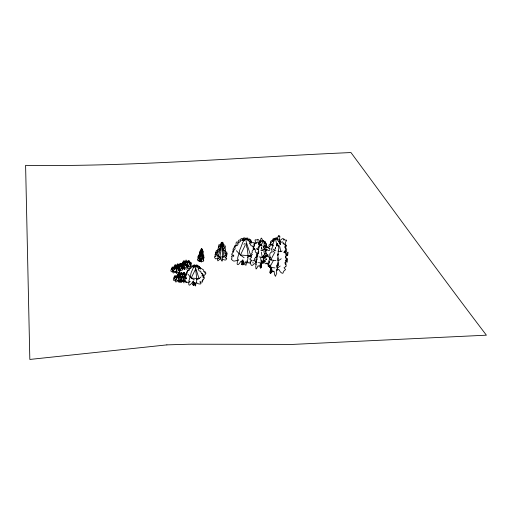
<?xml version="1.0" encoding="UTF-8"?>
<svg xmlns="http://www.w3.org/2000/svg" width="512" height="512" viewBox="0 0 512 512"><rect width="100%" height="100%" fill="white"/><g stroke="black" fill="none" stroke-linecap="round" stroke-linejoin="round"><path stroke-width="0.77" d="M185.811 261.901L186.054 259.936L187.398 262.778M261.85 262.349C261.664 264.096 260.832 264.973 260.653 268L260.422 267.52M271.149 269.971L271.507 267.565M174.726 267.981L174.95 265.99L175.36 267.008M249.523 239.904L249.51 238.893L248.774 240.006M180.832 273.709C181.088 269.747 182.528 274.816 182.682 277.274M262.125 261.722L261.914 262.112M186.144 263.859C185.536 263.942 185.811 263.61 185.933 263.149C185.901 262.451 184.851 265.05 185.587 263.181C184.787 263.584 186.189 262.624 185.882 262.554C186.72 261.76 187.814 261.677 188.557 261.626C190.163 262.912 189.286 259.546 188.73 261.389C189.446 259.533 187.584 261.619 187.616 261.056C186.182 262.253 185.235 261.498 183.891 262.323C183.091 262.662 184.09 263.11 182.643 262.906C183.206 264.39 182.483 261.344 182.63 263.392C182.874 265.011 180.557 264.467 180.275 264.57C179.571 264.627 179.469 265.619 177.53 265.517M201.35 249.696L201.331 250.112L201.178 249.075L201.773 248.467L201.37 249.235L201.434 250.042L201.587 248.435L201.728 257.626L201.286 262.176L200.646 260.794M175.546 271.667C178.317 273.786 180.851 272.736 179.494 270.272M260.57 263.808L260.211 267.597L260.947 267.891L261.44 263.315L261.952 262.816M264.083 259.827C263.11 260.87 263.904 265.088 262.368 261.747M201.574 248.678C200.666 249.229 200.621 252.339 201.242 250.17M279.565 241.786C278.88 238.88 280.902 235.501 279.104 235.885L278.758 236.864L278.899 235.674L278.566 235.667L277.088 238.554L276.602 237.715L275.814 237.824L275.098 239.206C273.779 240.973 273.178 243.501 272.557 245.843C275.213 243.795 269.837 249.722 271.981 250.317C272.128 253.312 270.464 251.507 269.798 254.093C269.696 255.757 270.08 256.211 269.645 258.138C272.858 253.677 267.194 262.413 268.454 263.597C270.048 262.592 267.968 265.338 268.07 265.997C268.934 266.579 269.536 265.178 269.606 265.581M279.373 242.029L279.302 241.594M172.307 271.942C169.606 271.782 171.264 268.173 172.314 269.254C171.891 268.704 173.312 267.578 174.451 268.243C175.341 266.989 172.659 266.701 172.851 267.283C173.594 268.966 171.686 265.798 172.243 267.584C172.218 267.91 170.611 268.166 171.738 269.184M174.342 278.182C173.05 277.082 174.81 276.698 174.662 276.256C174.368 274.598 175.821 277.568 175.494 276.205C175.155 275.034 177.99 276.173 176.992 276.998C175.904 276.435 174.33 277.446 174.81 278.074C173.76 276.979 172.019 280.653 174.797 280.8M179.174 267.488L178.445 264.947M193.53 266.586C193.37 264.941 193.651 265.779 194.048 265.363C194.195 263.053 194.278 267.29 194.861 265.824C195.603 264.794 198.362 264.442 196.89 266.17L197.376 266.035L197.414 266.579M184.352 274.195L181.094 273.574L180.819 274.253L179.354 273.984L178.227 274.733L178.656 275.219L177.562 274.81L177.997 275.418L177.869 275.034L177.67 275.859L177.446 274.042L178.509 273.754L178.234 272.909L179.066 273.798L178.963 272.864L180.352 273.037L180.998 273.747L181.235 273.171L182.963 274.003L182.848 274.669L183.738 274.483L183.494 274.688L184.179 274.669L184.909 275.45L184.653 275.674L185.306 275.654L185.088 276.614L185.754 275.597L185.626 276.576M270.515 271.526L270.739 273.126L270.918 271.283M183.859 278.938C183.136 276.602 182.618 273.613 182.125 276.691M251.078 259.898L251.181 260.256M260.787 264.448L260.499 266.906M270.835 272.307L271.443 268.16L272.486 271.936L272.947 270.95L273.35 271.706L273.856 271.2L274.125 271.488L274.547 274.522L275.405 276.352L276.755 273.222L276.294 270.893L276.96 269.658L277.286 269.92L277.018 266.4L277.779 262.547L277.965 265.978L278.176 265.363L278.406 262.522L277.734 260.352L278.214 258.278L277.926 256.384L278.426 249.421L278.918 248.07L278.259 245.472L277.99 246.125L277.843 245.811L277.747 243.667L276.55 243.712L275.648 239.405L275.072 239.405L274.432 238.234L274.208 239.2M200.531 260.774L203.04 261.6L203.814 260.224L203.053 259.482L203.846 258.458L203.027 260.128M263.43 259.718L263.392 260.045L263.571 259.194M200.646 260.73L200.474 260.09M201.568 248.755C202.426 248.928 201.645 251.853 202.086 250.08C201.459 250.758 201.882 248 202.093 249.216C201.523 250.285 201.805 249.811 202.298 250.189C203.2 250.394 201.312 252.026 202.304 250.95M261.19 266.355L261.408 263.482L263.328 263.059M223.603 246.509L223.68 244.16L223.104 245.018M193.53 282.4L193.542 280.915M242.963 240.243L242.995 238.451L243.277 239.194L244.096 237.427L244.672 239.584L245.811 237.984L247.821 239.533L250.438 239.603L251.181 240.518L249.875 240.768L249.997 241.485L251.155 241.792L251.674 242.88C254.042 241.997 253.581 242.874 254.854 243.827M285.293 264.262L286.086 263.098L284.87 262.47M260.435 241.536C260.934 236.73 261.491 237.363 262.611 240.486C264.915 239.046 263.923 248.333 263.891 247.059C264.659 250.406 263.142 251.411 264.621 253.882C263.04 257.472 263.93 254.739 263.936 258.259M193.171 282.528L192.986 284.602L194.163 285.101L194.17 282.464M202.438 279.846L202.31 280.205M285.427 257.075L286.291 255.059L285.254 253.478L285.779 251.789L285.146 246.797L286.272 245.626L285.747 244.896L285.568 242.016L286.714 240.442L286.17 239.981L284.992 240.314L284.384 239.174L283.43 240.07L283.558 238.867L283.066 238.534C281.792 238.413 279.725 241.92 279.181 239.552L276.646 238.394L275.2 239.277L273.318 239.347L272.794 239.949L273.139 241.293L271.296 242.054L270.317 243.45L270.426 244.346L272.307 244.275C272.378 245.171 266.272 247.046 269.606 248.506L269.862 248.813C270.022 252.32 267.904 249.203 266.221 250.304L265.024 251.546L265.747 252.755L266.426 252.698L265.786 255.366L267.808 254.381C269.338 256.8 260.518 257.254 263.981 260.346C268.102 260.205 260.89 262.995 264.813 262.912L265.862 263.866L266.682 263.27L267.117 263.283L267.174 263.853L268.538 263.341M266.944 249.139C267.142 249.92 265.402 250.15 265.869 249.293M248.134 239.942L248.122 239.462L247.552 239.603C249.376 237.248 246.227 237.805 245.037 239.36C243.84 242.208 241.766 239.149 240.557 240.531L240.506 240.838C240.851 242.086 238.842 241.613 238.899 242.931C238.099 242.483 236.8 243.654 238.157 244.006L237.222 245.594L235.782 245.293L235.923 246.086L234.957 246.925L235.027 248.179C235.821 249.28 233.28 249.984 233.114 250.938C233.869 252.87 230.63 253.971 231.987 254.867L233.76 255.424L233.67 255.93L232.954 256.134C230.15 255.642 232.39 257.005 231.923 258.17L231.283 259.155L232.211 260.038C233.901 262.445 236.282 260 238.266 260.237M242.464 262.413L242.822 259.718M266.925 249.318L265.722 249.741L265.568 251.078M179.213 265.427L180.032 265.574M194.106 282.611L194.272 284.762L192.896 284.87L193.306 281.6L192.794 281.555M265.011 243.213L264.89 242.477M273.024 240.992L273.184 240.435M243.11 261.216L243.014 263.917L242.093 264.742L242.682 260.301L241.805 261.139C240.371 260.749 239.712 264.051 237.99 264.685C235.974 264.454 238.176 261.798 237.146 261.133C239.91 258.586 236.915 260.205 237.696 258.63C237.402 256.582 239.846 253.171 239.546 250.554C240.781 247.597 241.523 245.805 242.778 242.253C246.957 237.773 243.994 237.888 249.933 241.786L250.592 243.066L249.408 242.778L249.51 243.578L250.554 244.39L251.014 245.754C253.498 245.702 253.101 247.443 254.349 249.069C254.97 250.17 253.446 249.626 253.459 248.653L253.92 248.115L254.803 248.934C255.706 250.266 255.2 251.251 255.27 252.013L257.293 253.139L256.218 254.099L257.862 255.002M241.984 262.579L242.157 261.338M201.965 251.917L201.555 249.702L200.256 259.11L200.71 260.538L203.046 257.83M182.854 263.533C182.208 257.517 186.675 275.533 183.187 267.648M270.624 270.49L271.162 266.995M243.392 261.44L243.501 264.307L241.722 264.442L242.298 260.422M222.688 257.389L224 256.774L222.074 243.68L219.84 257.069L220.717 258.317L216.877 255.168L222.074 243.68L223.11 247.309M176.262 271.168C169.427 277.152 175.046 266.035 176.813 267.942C179.117 268.339 178.426 266.278 177.664 267.034C177.44 265.741 176.64 268.339 174.669 267.654M181.171 276.659C180.57 276 180.998 274.72 180.224 276.109C180.685 275.354 180.134 275.232 179.629 275.706C179.341 276.154 178.067 276.243 177.594 277.619C176.57 277.312 172.922 285.472 178.464 280.282M270.867 267.11L270.029 272.659L270.995 273.018L271.334 269.83M285.926 260.659L285.907 260.019L286.758 259.706M261.6 247.584L261.382 248.339L261.638 247.507L262.202 250.502L264.877 249.05L262.758 245.741M266.086 256.794L265.766 255.987L266.291 255.469L266.912 256.838M260.768 267.162L261.357 262.854M202.246 251.706L202.022 250.778M271.77 268.026L271.36 269.696M264.506 241.37C263.962 240.403 262.106 242.662 261.862 244.109C260.947 244.147 259.987 245.261 259.968 245.677C258.362 247.424 258.419 252.531 257.395 255.802C255.494 261.786 257.03 258.643 255.699 266.931L255.923 267.61C255.635 271.29 257.504 266.752 258.138 265.715C260.09 266.995 258.714 266.406 260.787 263.981L260.346 267.878L260.755 267.501M220.986 245.638C221.958 245.139 221.555 241.587 222.163 242.253M187.373 267.302L188.55 266.15L187.418 265.312L187.782 264.691L187.405 262.822M220.397 257.997C222.042 261.53 222.31 262.88 222.483 258.048C222.874 254.899 221.786 251.366 222.56 247.942C221.555 247.354 223.424 241.011 221.21 242.618C221.446 244.013 220.838 244.87 220.288 245.235C222.579 245.715 220.166 246.739 220.122 248.576L220.525 249.856L219.424 251.002L219.45 252.525L218.81 254.438L218.221 254.72L218.47 255.987L217.766 256.915L218.323 258.093L217.318 259.309L217.894 260.864L220.928 258.266M202.355 251.674C201.651 251.584 202.918 251.616 202.701 252.864L202.112 253.837L203.014 254.509L202.906 256.339L203.098 256.954L203.622 256.986L203.302 258.278L204.256 257.306L202.97 257.478M250.726 255.213L250.234 256.262L249.914 255.859M181.363 265.286C180.211 263.578 181.267 265.395 180.141 264.896M200.915 251.891L201.555 249.702L202.394 258.957L200.256 259.11L198.771 258.138L201.555 249.702M200.544 269.133L200.742 268.365L199.987 268.826L200.486 267.501L199.552 268.051L199.347 266.317C198.067 266.803 198.97 264.755 197.715 266.515M260.301 266.976L260.563 264.525M271.565 268.915L271.078 272.211M193.293 281.638L193.248 281.28M277.427 239.36L277.248 238.989M261.088 266.918L260.986 267.686L260.179 267.75M201.978 251.27L202.387 250.387L202.368 250.989M270.88 243.891C269.555 243.923 267.712 245.594 269.824 246.675M270.336 266.733L270.106 267.558L271.098 267.52L270.317 273.158L270.79 272.653M222.957 244.774C222.739 243.334 222.97 244.186 223.347 244.621C225.587 244.109 221.85 246.701 223.814 246.304C226.95 244.211 224.134 248.736 225.619 249.568L225.421 251.802L227.008 252.154L225.088 253.338M184.646 274.106L184.787 273.434L184.179 273.325L184.435 272.435L183.834 273.434L183.994 272.486L182.803 273.331L182.995 274.227L184.55 273.568L185.414 273.958L185.114 274.304L185.626 274.208L185.338 274.758L186.131 274.176L186.003 274.963M186.47 277.786L186.33 277.613M263.84 255.194L263.718 255.814L265.6 257.363M180.973 281.6C185.018 281.248 179.776 278.432 182.138 277.946C183.187 277.427 185.158 274.957 184.838 276.237M264.275 241.958L264.416 241.626M221.152 245.824L222.074 243.68M251.405 254.822C250.042 256.288 252.301 256.397 251.405 257.715L250.445 258.029L250.022 258.752L249.958 259.398L250.944 260.256C252.474 261.542 248.736 261.536 250.266 262.605L251.078 264.902C252.256 267.405 254.662 261.626 255.686 264.134L256.109 264.294M269.754 265.581L270.093 264.851M275.834 250.758L274.413 250.496L275.379 248.378M276.346 246.266L277.632 243.45M202.925 277.779L204.019 277.466C202.714 275.341 205.261 275.2 205.683 273.658C206.47 272.422 205.248 273.19 204.608 272.8C205.741 272.083 205.466 271.52 204.019 271.616L203.744 271.654C203.603 271.162 204.122 270.432 203.238 269.651L202.458 269.37C201.696 267.834 199.974 269.133 198.624 267.667C200.448 265.933 198.022 266.829 196.224 265.754C194.528 264.16 194.72 268.186 193.363 267.776C192.09 270.771 190.643 272.755 190.618 275.706C189.562 277.434 189.722 278.874 188.89 280.685C188.986 281.562 190.31 281.101 188.736 282.854C188.435 290.522 195.04 275.757 193.165 285.107L193.926 284.454L193.83 283.168M267.213 247.629L267.002 246.362L264.634 245.485M258.688 249.779L257.28 249.485L259.968 243.84M245.453 244.666L240.461 255.014L244.109 257.792M195.878 268.531L191.187 278.035L194.368 279.872M225.459 255.597L227.507 253.818L226.573 253.504L225.024 254.112M273.344 240.339L272.576 240.883L271.462 240.602L270.528 241.651L270.624 242.643L271.046 242.784M253.114 246.522L254.106 245.978L254.067 244.512L254.746 242.906C256.422 241.99 254.304 240.179 255.366 239.718C256.442 240.307 256.768 239.373 257.491 240.173C257.811 237.248 259.75 242.95 260.621 240.851C263.091 239.994 265.459 241.862 265.139 243.962C266.112 244.07 266.707 245.491 266.17 246.266L264.518 246.074L266.157 247.571M224.589 255.674L224 256.774L219.84 257.069L216.877 255.168M275.994 260.608L270.682 259.968L274.867 252.237M275.008 267.91L269.728 267.27L273.517 260.275M285.325 245.926L284.858 246.682M258.88 251.77L256.16 256.486L257.626 256.691M256.941 262.394L255.482 262.182L257.414 258.822M251.123 243.014L251.584 241.696L251.226 242.003M186.79 281.888L185.805 282.067L182.298 280.582M257.824 255.2L256.749 256.09M202.502 251.597L203.174 251.034L203.066 255.341L204.013 256.058L203.014 256.902M185.152 263.59C186.163 261.958 181.434 265.453 181.504 267.021M221.811 242.848C224.058 241.011 222.573 244.8 222.323 244.09C223.373 242.144 221.773 241.542 221.453 243.264M253.043 263.078L252.902 262.138M268.922 265.696L268.525 266.406L269.472 266.598M225.626 257.203L224.973 257.76M222.099 259.36C223.494 259.226 225.914 261.274 226.458 258.97C227.776 258.189 224.16 258.202 225.581 257.331C227.386 256.877 225.715 255.744 225.773 255.213C226.586 255.334 226.592 253.581 225.728 254.08C223.52 252.979 226.278 250.432 223.776 250.016L223.302 249.306L224.422 248.275L224.518 247.2L223.142 246.662C222.01 245.242 224.531 245.888 222.688 244.902C223.277 244.25 222.931 242.746 222.067 242.381M221.05 245.581L220.134 246.426L218.81 246.349L218.707 247.43L219.699 248.774L219.066 249.312C216.435 249.088 218.586 251.482 216.678 252.691C215.725 251.91 214.854 253.306 215.955 253.747C216.16 254.675 214.144 253.984 215.238 255.674C217.773 256.742 213.395 256.198 214.515 257.19L215.462 258.848L218.534 258.438M243.699 260.781L243.181 262.624L243.398 264.742L241.798 264.102M199.418 254.464L198.694 256.294L198.118 256.16L198.355 257.44L197.747 257.632L198.291 259.04L197.382 259.258L198.003 260.845L199.373 260.582M186.202 278.803C185.037 277.549 183.853 277.293 182.406 276.717C179.552 275.386 182.208 277.926 182.822 277.312M284.87 247.731L285.837 246.502L285.427 245.888M271.667 259.84L271.341 259.878M256.378 256.294L256.979 257.504L255.386 257.216L255.571 257.651L254.605 258.528L255.232 260.256C253.824 259.251 253.914 261.261 252.685 260.71M201.248 249.946C200.474 250.022 201.146 252.992 200.032 256.122C199.091 257.805 199.616 259.309 199.008 260.845C198.464 263.258 202.637 259.347 199.853 260.947M203.283 258.31L203.546 258.714M264.685 253.926L266.17 253.504M179.29 276.448L182.061 273.683L185.856 276.448L185.12 274.368M185.421 263.181L187.034 261.581L188.506 261.939M174.618 278.426L175.091 279.834L178.451 276.493L180 276.826M173.171 268.416L171.904 268.928L172.589 270.97L175.891 267.699L177.414 268.051M175.974 268.205L178.707 265.504L180.973 266.029M181.459 266.246L183.629 264.096L185.12 264.448M250.458 241.862L250.502 240.493L249.997 240.147M251.155 253.6L252.269 252.768L252.115 250.976L253.235 249.92L253.146 248.634L254.605 245.03L253.984 243.923L255.424 243.597L256.154 242.611L256.41 243.283L256.877 242.982C256.909 240.077 259.738 244.608 260.32 242.253L262.611 241.024L263.603 241.542L265.107 241.363C266.054 241.971 263.962 242.72 265.286 243.226C266.272 242.733 267.053 244.25 266.432 244.954L266.08 244.973M252.454 254.33L250.778 255.846L247.411 257.19M200.826 277.107L199.027 278.662L196.346 279.712M202.022 276.07L203.226 275.034L201.683 273.235M190.317 281.555C188.762 281.696 186.81 283.315 185.395 281.632L184.653 280.973L185.12 280.237C185.427 279.334 183.699 278.368 185.862 278.707C187.994 278.016 182.976 277.926 185.568 277.011M181.267 282.413L183.712 280.358M258.406 244.262L260.083 242.886M280.205 266.022L277.274 268.186L276.774 265.146M272.755 252.09L273.971 251.2M281.21 258.739L278.272 260.883L277.766 257.83M179.526 271.142C182.47 268.883 178.541 268.288 178.528 267.949M187.194 267.507C189.6 265.414 186.394 264.493 186.118 264.307C185.997 263.648 182.848 265.075 182.72 263.629C184.832 265.018 184.8 264.589 186.419 265.843C186.362 265.946 189.869 271.117 183.942 268.307M176.691 276.237L177.434 275.744M181.901 264L182.541 263.578M258.4 262.598L261.325 263.014L264.608 260.877M259.091 256.902L262.029 257.318L264.006 256.045M243.84 244.25L245.146 243.424M201.958 275.834L203.226 275.034L202.093 274.035M277.971 251.155L280.819 251.68L282.099 250.893M225.99 256.941L226.848 255.482L225.523 255.699M177.203 276.435L178.451 276.493L181.638 278.81M264.045 258.323L264.429 258.317M185.261 280.454L183.104 280.87M181.632 279.539L179.046 280.614L178.202 280.493M181.222 277.299L182.502 276.768L184.902 277.203M178.733 276.998L178.016 274.906L179.296 274.387M178.944 268.403L179.648 270.438L175.654 271.661M189.978 262.298L190.714 264.275L187.629 265.523L187.034 261.581L186.182 261.562M179.29 269.498L182.438 268.224L181.728 266.208M186.611 264.8L187.341 266.803L183.379 268.013M184.326 262.304L183.098 262.797L183.571 264.122M176 266.214C173.875 266.15 174.726 266.963 174.157 267.52M179.891 276.205L182.56 273.069L182.842 273.536L181.21 273.568L184.339 274.214M190.291 265.075C193.722 263.066 189.568 262.029 189.613 261.83M182.035 269.018C185.459 266.829 181.203 265.946 181.005 265.562C179.93 265.69 178.47 265.286 177.171 267.002M185.062 262.189L187.034 261.581L190.714 264.275M180.992 264.909L183.629 264.096L187.341 266.803M171.904 268.928L175.891 267.699L179.648 270.438M178.016 274.906L179.366 274.502M180.717 274.093L182.061 273.683L182.56 277.088M174.381 277.722L178.451 276.493L179.046 280.614L175.091 279.834M181.331 277.485L183.366 276.87L185.914 278.72M195.827 282.797L196.557 282.426L197.312 283.437C198.24 283.866 202.541 284.832 200.474 282.566C198.426 280.518 201.76 282.784 202.682 281.894L202.176 280.774L202.502 280.096C204.659 279.834 202.464 279.354 204.128 278.579C205.178 277.568 202.08 277.542 203.994 276.858L202.496 275.725L202.323 274.042L200.954 272.544L200.768 271.283L199.245 270.982L198.093 269.338C198.778 268.493 199.238 268.755 197.21 267.366C196.186 267.379 195.674 264.659 194.746 265.92C194.202 268.621 191.136 265.242 191.27 267.744C190.592 268.461 188.48 268.864 189.536 269.626C189.011 271.539 187.558 269.952 187.296 271.488L187.238 272.755C186.976 273.51 184.538 277.517 185.107 276.845C184.448 277.267 182.72 276.627 181.683 277.203C179.251 276.986 182.259 278.707 181.19 279.418C181.562 279.514 179.379 281.952 180.787 282.502M263.008 262.419L263.507 262.253L263.155 261.139M263.373 257.478L263.334 256.883M271.014 272.826L270.003 272.928L270.701 267.04M218.003 250.163L217.658 250.65L216.186 250.547L217.395 252.109M181.888 280.998L183.334 280.883M175.168 271.731L176.595 271.622L176.467 273.651L175.469 271.283M219.699 258.861L220.986 258.765M272.211 243.987L272.544 243.968M254.765 244.294L254.342 244.666L254.669 245.498M179.258 281.018L178.682 280.845M177.888 265.459L178.707 265.504L182.438 268.224M179.398 269.197L179.142 267.36M186.176 274.669L186.093 275.213M200.941 251.584L200.883 251.68M184.32 264.358L182.79 264.064L183.629 264.096L184.218 268.07L182.682 267.77M176.627 267.949L175.078 267.648L175.891 267.699L176.474 271.731L172.589 270.97M178.925 276.646L177.613 276.39L179.526 276.333L179.475 277.037L181.05 276.39L180.25 276.038L180.41 276.851M260.8 250.214L262.202 250.502M250.515 262.707L249.043 263.174L246.541 261.018M263.891 260.954L264.806 261.626L264.96 261.21L265.376 261.414M221.395 244.173C220.646 243.219 219.264 244.614 220.928 245.69M178.976 277.958L179.322 278.157M233.747 251.379L232.723 251.021L233.126 252.122M187.334 265.773C194.227 268.614 189.056 261.53 187.84 262.304C187.021 261.018 185.248 261.357 184.614 260.973C183.2 260.525 184.966 262.598 183.302 260.858C184.019 262.118 181.594 261.766 183.04 263.277M179.706 270.01C185.715 271.981 180.64 265.459 179.514 266.291C178.976 264.986 176.819 265.152 176.461 265.037C174.771 264.083 176.659 266.65 174.957 264.762C175.77 266.061 173.318 265.498 174.573 266.982M262.605 257.203L263.002 257.376M177.395 280.211L180.173 281.389M174.746 267.731C175.296 266.624 177.414 269.005 177.306 268.691C179.091 269.453 178.611 269.837 179.443 271.034M198.541 256.269L198.086 256.384L198.323 257.184M177.286 276.512L177.619 275.974L179.36 276.819L179.309 277.517L180.646 277.542L179.866 277.856M233.933 250.566C231.558 249.037 234.502 248.544 234.355 246.566C234.138 245.318 236.851 245.824 236.032 244.294L236.173 242.579C237.146 241.562 236.627 241.747 238.4 242.368L238.854 241.254C237.293 239.251 241.35 240.896 241.03 238.637C242.362 237.696 243.315 241.517 245.056 239.277C245.926 237.85 246.502 243.648 246.643 244.486C246.163 242.637 246.675 246.541 246.688 247.238C247.456 248.134 247.334 248.518 247.36 250.042C248.518 256.224 247.904 259.078 247.027 263.181C246.246 264.141 245.19 259.072 245.901 263.206C246.771 266.592 245.357 264.557 244.749 264.704C244.224 261.523 242.374 259.155 242.765 264.966L242.291 263.93M215.936 253.178L216.326 253.542M186.893 274.323C185.011 272.563 188.294 270.822 188.282 269.658L188.346 268.378C189.037 267.622 188.646 267.763 189.965 268.256L190.272 267.43C189.158 267.142 192.678 264.858 192.787 265.971C195.302 266.63 195.104 264.557 195.533 268.416C195.686 270.771 196.442 274.304 196.518 278.003C197.171 281.267 196.256 282.554 195.814 284.275C194.406 280.147 196.742 288.301 195.034 285.312C194.432 283.642 193.587 280.122 193.664 285.28L193.37 284.467M266.368 251.174C267.667 249.76 264.013 247.955 266.618 247.085C268.237 246.522 269.133 249.901 269.926 248.224M276.512 269.786L277.645 270.131L278.202 269.421L278.899 269.536L280.493 272.077L281.882 273.126L282.886 273.254L283.802 271.117L285.549 269.6L284.019 267.731L285.402 266.912L285.389 266.214L286.221 266.272L286.061 264.41L284.986 263.68C285.6 262.515 285.779 259.846 286.483 259.424L286.662 261.92L287.117 262.272L287.533 258.848L286.618 258.656C283.821 256.877 287.661 255.974 286.355 253.709L287.002 253.222L287.194 255.469L287.654 255.59L288.064 252.23L287.136 252.442L286.003 251.603L286.778 249.242L285.702 248.211L286.074 245.363L284.602 244.73L284.019 243.245L283.488 244L283.085 243.782L283.219 242.56L282.445 241.862C281.286 241.965 279.034 243.642 278.995 241.37L276.282 238.976L275.187 239.36L273.402 238.624L272.896 239.027L273.267 240.038M267.245 256.442L265.862 255.29M175.085 266.989L174.758 266.746L178.707 265.504L179.194 268.832M216.922 252.595L215.635 251.789L215.744 252.973M216.307 254.272L215.744 253.83L216.013 254.81M272.838 248.928L274.413 250.496M236.378 250.72L240.461 255.014L250.778 255.846L246.694 243.328M199.085 256.275C197.568 254.528 200.909 254.522 199.789 252.429C200.96 251.251 200.659 250.15 199.846 251.29C199.802 252.218 199.507 252.864 199.43 254.336M251.341 260.422L251.782 260.89M263.386 260.877C264.333 261.76 262.227 261.536 263.155 262.65M256.39 248.499L257.28 249.485M233.024 254.963L233.747 256.218M188.16 274.394L191.187 278.035L199.027 278.662L196.102 269.261M198.771 258.138L200.71 260.538M179.354 265.44L179.11 264.486L180.147 264.192L179.885 263.36L180.698 264.23L180.602 263.315L181.958 263.469L182.426 264.397M179.917 276.442L180.205 276.838M198.464 258.854L198.362 257.779M177.997 275.373L178.099 275.968M261.869 260.934L262.074 261.35M278.605 241.331L280.685 244.557M267.91 255.642L270.682 259.968M266.982 262.912L269.728 267.27M262.035 257.293L262.381 257.856L261.325 252.115M261.862 260.102L262.15 261.274M254.746 260.826L255.482 262.182M286.886 258.88L286.592 258.042L285.747 258.016L285.414 257.414M218.029 249.542C218.214 247.987 218.464 246.47 218.842 246.022C218.4 244.928 219.091 244.019 219.808 245.37C220.352 246.918 221.107 244.429 220.774 245.978M183.827 278.803L183.968 282.938L182.822 280.224M178.144 280.493C180.787 287.206 178.208 274.618 178.182 275.91M253.37 248L253.152 246.899M223.52 248.762L224.147 250.944M279.552 245.766L280.819 251.68M193.107 266.566L193.146 266.118L193.203 266.458M260.928 243.898L261.35 246.099M202.234 253.395L202.912 257.088M178.362 265.005L177.939 263.949L177.926 264.902L177.786 263.853L177.587 266.016L176.736 265.69L175.13 266.208L176.365 269.382L176.55 271.629M260.627 257.824L261.325 263.014M177.248 276.717L177.478 274.707L177.632 275.757M220.902 244.998L220.941 245.318M276.403 244.819L276.768 245.702L276.403 244.819M269.67 261.203L269.293 262.387L269.67 261.203M278.15 254.189C277.12 257.587 277.626 252.582 278.15 254.189M275.616 247.552L275.558 248.627L275.616 247.552M279.43 243.501C280.32 245.434 281.062 243.085 279.43 243.501M279.642 241.37C280.762 242.778 281.165 240.262 279.642 241.37M258.579 243.91C259.584 244.794 259.718 242.931 258.579 243.91M259.021 241.856L259.904 242.227L259.021 241.856M261.03 245.779L261.53 245.19L261.03 245.779M258.496 251.77L258.413 253.139L258.496 251.77M284.736 251.11L284.154 251.91C283.034 253.114 285.075 252.922 285.382 251.706L285.146 250.995L284.736 251.11M266.605 259.411C264.966 260.992 265.76 256.717 266.605 259.411M183.366 276.87L180.019 280.211L183.974 280.992L183.366 276.87M166.874 344.883L29.83 359.443L25.6 165.35C134.246 166.931 242.515 157.216 350.957 152.557C396.019 213.491 440.461 274.899 486.4 335.187L292.928 344.397L189.536 344.198L166.874 344.883"/></g></svg>
